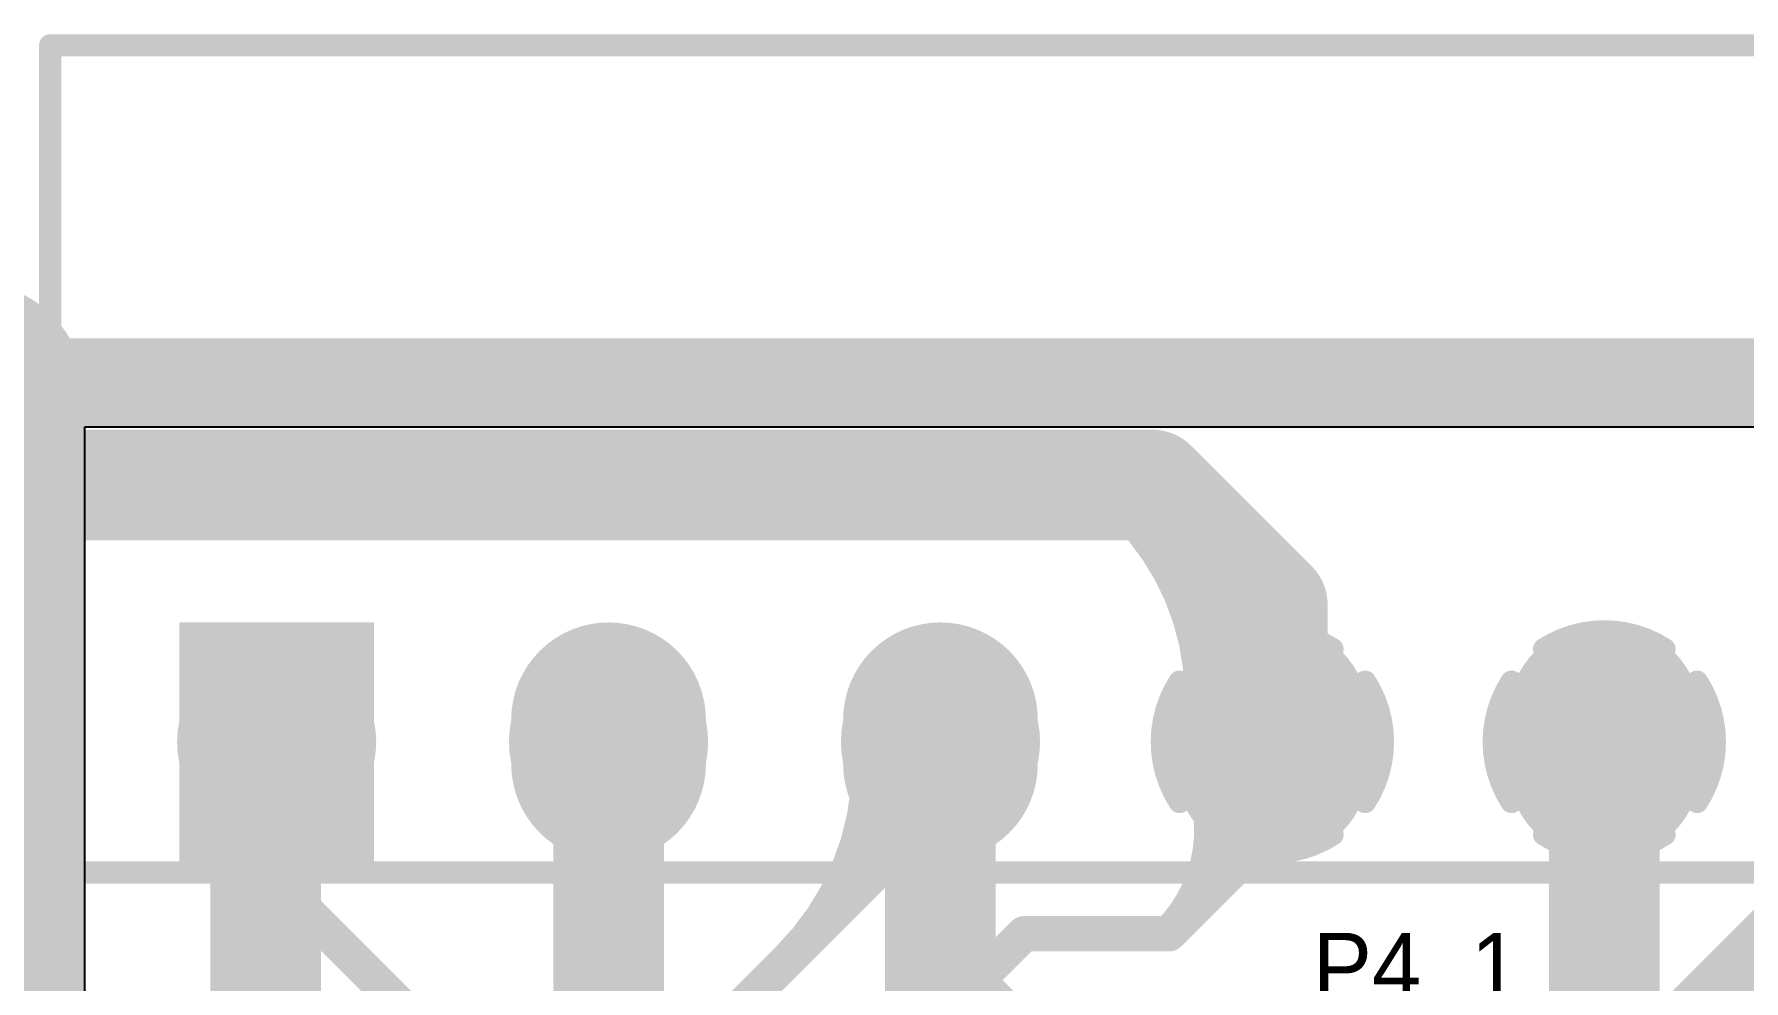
# Model space of a CAD drawing. Header units: millimetres. Extents: x 3.32 to 12.49, y 5.66 to 10.73.
# Drawn here: x 5.704 to 6.477, y 9.577 to 10.005 of the extents above; entities that cross this region are included whole.
import ezdxf

# ---------------------------------------------------------------- set-up
doc = ezdxf.new("R2010")
doc.units = ezdxf.units.MM
doc.header["$MEASUREMENT"] = 0
for name, color, linetype in [('BottomLayer', 5, 'Continuous'), ('BottomSolder', 6, 'Continuous'), ('InternalPlane1', 76, 'Continuous'), ('InternalPlane2', 16, 'Continuous'), ('KeepOutLayer', 6, 'Continuous'), ('MultiLayer', 9, 'Continuous'), ('PadHoleLayer', 156, 'Continuous'), ('TopLayer', 1, 'Continuous'), ('TopOverlay', 2, 'Continuous'), ('TopSolder', 216, 'Continuous')]:
    doc.layers.add(name, color=color, linetype=linetype)

# ---------------------------------------------------------------- blocks, each defined once
blk = doc.blocks.new('MC1_5_8_ST_3_81_295')
at = {"layer": 'BottomLayer', "const_width": 0.08}
for points in [[(0.15, -0.01), (0.15, 0.01)], [(0.3, -0.01), (0.3, 0.01)], [(0.45, -0.01), (0.45, 0.01)], [(0.6, -0.01), (0.6, 0.01)]]:
    blk.add_lwpolyline(points, dxfattribs=at)
at = {"layer": 'BottomLayer', "const_width": 0.04}
for points in [[(0.13, 0.01, 1), (0.17, 0.01, 1)], [(0.28, 0.01, 1), (0.32, 0.01, 1)], [(0.43, 0.01, 1), (0.47, 0.01, 1)], [(0.58, 0.01, 1), (0.62, 0.01, 1)], [(0.13, -0.01, 1), (0.17, -0.01, 1)], [(0.28, -0.01, 1), (0.32, -0.01, 1)], [(0.43, -0.01, 1), (0.47, -0.01, 1)], [(0.58, -0.01, 1), (0.62, -0.01, 1)]]:
    blk.add_lwpolyline(points, format="xyb", close=True, dxfattribs=at)
at = {"layer": 'BottomLayer'}
blk.add_solid([(0.04, 0.05), (-0.04, 0.05), (0.04, -0.05), (-0.04, -0.05)], dxfattribs=at)
at = {"layer": 'BottomSolder', "const_width": 0.088}
for points in [[(0.15, -0.01), (0.15, 0.01)], [(0.3, -0.01), (0.3, 0.01)], [(0.45, -0.01), (0.45, 0.01)], [(0.6, -0.01), (0.6, 0.01)]]:
    blk.add_lwpolyline(points, dxfattribs=at)
at = {"layer": 'BottomSolder', "const_width": 0.044}
for points in [[(0.128, 0.01, 1), (0.172, 0.01, 1)], [(0.278, 0.01, 1), (0.322, 0.01, 1)], [(0.428, 0.01, 1), (0.472, 0.01, 1)], [(0.578, 0.01, 1), (0.622, 0.01, 1)], [(0.128, -0.01, 1), (0.172, -0.01, 1)], [(0.278, -0.01, 1), (0.322, -0.01, 1)], [(0.428, -0.01, 1), (0.472, -0.01, 1)], [(0.578, -0.01, 1), (0.622, -0.01, 1)]]:
    blk.add_lwpolyline(points, format="xyb", close=True, dxfattribs=at)
at = {"layer": 'BottomSolder'}
blk.add_solid([(0.044, 0.054), (-0.044, 0.054), (0.044, -0.054), (-0.044, -0.054)], dxfattribs=at)
at = {"layer": 'InternalPlane1', "const_width": 0.01}
for points in [[(0.42277, 0.04193, -0.296213), (0.47723, 0.04193)], [(0.57277, 0.04193, -0.296213), (0.62723, 0.04193)], [(0.40807, -0.02723, -0.296213), (0.40807, 0.02723)], [(0.49193, 0.02723, -0.296213), (0.49193, -0.02723)], [(0.55807, -0.02723, -0.296213), (0.55807, 0.02723)], [(0.64193, 0.02723, -0.296213), (0.64193, -0.02723)], [(0.47723, -0.04193, -0.296213), (0.42277, -0.04193)], [(0.62723, -0.04193, -0.296213), (0.57277, -0.04193)]]:
    blk.add_lwpolyline(points, format="xyb", dxfattribs=at)
at = {"layer": 'InternalPlane1'}
for points, const_width in [([(0.42027, 0.04193, 1), (0.42527, 0.04193, 1)], 0.005), ([(0.47473, 0.04193, 1), (0.47973, 0.04193, 1)], 0.005), ([(0.57027, 0.04193, 1), (0.57527, 0.04193, 1)], 0.005), ([(0.62473, 0.04193, 1), (0.62973, 0.04193, 1)], 0.005), ([(-0.0225, 0, 1), (0.0225, 0, 1)], 0.045), ([(0.1275, 0, 1), (0.1725, 0, 1)], 0.045), ([(0.2775, 0, 1), (0.3225, 0, 1)], 0.045), ([(0.40557, 0.02723, 1), (0.41057, 0.02723, 1)], 0.005), ([(0.48943, 0.02723, 1), (0.49443, 0.02723, 1)], 0.005), ([(0.55557, 0.02723, 1), (0.56057, 0.02723, 1)], 0.005), ([(0.63943, 0.02723, 1), (0.64443, 0.02723, 1)], 0.005), ([(0.40557, -0.02723, 1), (0.41057, -0.02723, 1)], 0.005), ([(0.48943, -0.02723, 1), (0.49443, -0.02723, 1)], 0.005), ([(0.55557, -0.02723, 1), (0.56057, -0.02723, 1)], 0.005), ([(0.63943, -0.02723, 1), (0.64443, -0.02723, 1)], 0.005), ([(0.42027, -0.04193, 1), (0.42527, -0.04193, 1)], 0.005), ([(0.47473, -0.04193, 1), (0.47973, -0.04193, 1)], 0.005), ([(0.57027, -0.04193, 1), (0.57527, -0.04193, 1)], 0.005), ([(0.62473, -0.04193, 1), (0.62973, -0.04193, 1)], 0.005)]:
    blk.add_lwpolyline(points, format="xyb", close=True, dxfattribs=dict(at, const_width=const_width))
at = {"layer": 'InternalPlane2', "const_width": 0.045}
for points in [[(-0.0225, 0, 1), (0.0225, 0, 1)], [(0.1275, 0, 1), (0.1725, 0, 1)], [(0.2775, 0, 1), (0.3225, 0, 1)], [(0.4275, 0, 1), (0.4725, 0, 1)], [(0.5775, 0, 1), (0.6225, 0, 1)]]:
    blk.add_lwpolyline(points, format="xyb", close=True, dxfattribs=at)
at = {"layer": 'MultiLayer', "const_width": 0.08}
for points in [[(0.15, -0.01), (0.15, 0.01)], [(0.3, -0.01), (0.3, 0.01)], [(0.45, -0.01), (0.45, 0.01)], [(0.6, -0.01), (0.6, 0.01)]]:
    blk.add_lwpolyline(points, dxfattribs=at)
at = {"layer": 'MultiLayer', "const_width": 0.04}
for points in [[(0.13, 0.01, 1), (0.17, 0.01, 1)], [(0.28, 0.01, 1), (0.32, 0.01, 1)], [(0.43, 0.01, 1), (0.47, 0.01, 1)], [(0.58, 0.01, 1), (0.62, 0.01, 1)], [(0.13, -0.01, 1), (0.17, -0.01, 1)], [(0.28, -0.01, 1), (0.32, -0.01, 1)], [(0.43, -0.01, 1), (0.47, -0.01, 1)], [(0.58, -0.01, 1), (0.62, -0.01, 1)]]:
    blk.add_lwpolyline(points, format="xyb", close=True, dxfattribs=at)
at = {"layer": 'MultiLayer'}
blk.add_solid([(0.04, 0.05), (-0.04, 0.05), (0.04, -0.05), (-0.04, -0.05)], dxfattribs=at)
at = {"layer": 'PadHoleLayer', "const_width": 0.025}
for points in [[(-0.0125, 0, 1), (0.0125, 0, 1)], [(0.1375, 0, 1), (0.1625, 0, 1)], [(0.2875, 0, 1), (0.3125, 0, 1)], [(0.4375, 0, 1), (0.4625, 0, 1)], [(0.5875, 0, 1), (0.6125, 0, 1)]]:
    blk.add_lwpolyline(points, format="xyb", close=True, dxfattribs=at)
at = {"layer": 'TopLayer', "const_width": 0.08}
for points in [[(0.15, -0.01), (0.15, 0.01)], [(0.3, -0.01), (0.3, 0.01)], [(0.45, -0.01), (0.45, 0.01)], [(0.6, -0.01), (0.6, 0.01)]]:
    blk.add_lwpolyline(points, dxfattribs=at)
at = {"layer": 'TopLayer', "const_width": 0.04}
for points in [[(0.13, 0.01, 1), (0.17, 0.01, 1)], [(0.28, 0.01, 1), (0.32, 0.01, 1)], [(0.43, 0.01, 1), (0.47, 0.01, 1)], [(0.58, 0.01, 1), (0.62, 0.01, 1)], [(0.13, -0.01, 1), (0.17, -0.01, 1)], [(0.28, -0.01, 1), (0.32, -0.01, 1)], [(0.43, -0.01, 1), (0.47, -0.01, 1)], [(0.58, -0.01, 1), (0.62, -0.01, 1)]]:
    blk.add_lwpolyline(points, format="xyb", close=True, dxfattribs=at)
at = {"layer": 'TopLayer'}
blk.add_solid([(0.04, 0.05), (-0.04, 0.05), (0.04, -0.05), (-0.04, -0.05)], dxfattribs=at)
at = {"layer": 'TopOverlay', "const_width": 0.01}
for points in [[(-0.10236, 0.31496), (1.15236, 0.31496)], [(-0.10236, -0.05906), (-0.10236, 0.31496)], [(-0.10236, 0.16929), (1.15236, 0.16929)], [(-0.10236, -0.05906), (1.15236, -0.05906)], [(-0.01969, -0.08858), (0, -0.0689)], [(0, -0.0689), (0.01969, -0.08858)], [(-0.01969, -0.08858), (-0.01203, -0.08093)], [(-0.01203, -0.08093), (0.01204, -0.08093)], [(-0.01969, -0.08858), (0.01969, -0.08858)]]:
    blk.add_lwpolyline(points, dxfattribs=at)
at = {"layer": 'TopOverlay', "const_width": 0.005}
for points in [[(-0.10486, 0.31496, 1), (-0.09986, 0.31496, 1)], [(-0.10486, 0.31496, 1), (-0.09986, 0.31496, 1)], [(-0.10486, 0.16929, 1), (-0.09986, 0.16929, 1)], [(-0.10486, -0.05906, 1), (-0.09986, -0.05906, 1)], [(-0.10486, -0.05906, 1), (-0.09986, -0.05906, 1)], [(-0.0025, -0.0689, 1), (0.0025, -0.0689, 1)], [(-0.0025, -0.0689, 1), (0.0025, -0.0689, 1)], [(-0.01453, -0.08093, 1), (-0.00953, -0.08093, 1)], [(-0.01453, -0.08093, 1), (-0.00953, -0.08093, 1)], [(0.00954, -0.08093, 1), (0.01453, -0.08093, 1)], [(-0.02218, -0.08858, 1), (-0.01718, -0.08858, 1)], [(-0.02218, -0.08858, 1), (-0.01718, -0.08858, 1)], [(-0.02218, -0.08858, 1), (-0.01718, -0.08858, 1)], [(0.01718, -0.08858, 1), (0.02218, -0.08858, 1)], [(0.01718, -0.08858, 1), (0.02218, -0.08858, 1)]]:
    blk.add_lwpolyline(points, format="xyb", close=True, dxfattribs=at)
at = {"layer": 'TopSolder', "const_width": 0.088}
for points in [[(0.15, -0.01), (0.15, 0.01)], [(0.3, -0.01), (0.3, 0.01)], [(0.45, -0.01), (0.45, 0.01)], [(0.6, -0.01), (0.6, 0.01)]]:
    blk.add_lwpolyline(points, dxfattribs=at)
at = {"layer": 'TopSolder', "const_width": 0.044}
for points in [[(0.128, 0.01, 1), (0.172, 0.01, 1)], [(0.278, 0.01, 1), (0.322, 0.01, 1)], [(0.428, 0.01, 1), (0.472, 0.01, 1)], [(0.578, 0.01, 1), (0.622, 0.01, 1)], [(0.128, -0.01, 1), (0.172, -0.01, 1)], [(0.278, -0.01, 1), (0.322, -0.01, 1)], [(0.428, -0.01, 1), (0.472, -0.01, 1)], [(0.578, -0.01, 1), (0.622, -0.01, 1)]]:
    blk.add_lwpolyline(points, format="xyb", close=True, dxfattribs=at)
at = {"layer": 'TopSolder'}
blk.add_solid([(0.044, 0.054), (-0.044, 0.054), (0.044, -0.054), (-0.044, -0.054)], dxfattribs=at)

msp = doc.modelspace()

# ---------------------------------------------------------------- linework, layer by layer
at = {"layer": 'BottomLayer', "const_width": 0.05}
for points in [[(5.80878, 9.47004), (5.80878, 9.68004)], [(5.96378, 9.54879), (5.96378, 9.68504)], [(6.11378, 9.57004), (6.11378, 9.68504)], [(6.41378, 9.44004), (6.41378, 9.68504)], [(6.11378, 9.57004), (6.21378, 9.47004)]]:
    msp.add_lwpolyline(points, dxfattribs=at)
at = {"layer": 'BottomLayer', "const_width": 0.025}
for points in [[(5.79628, 9.68004, 1), (5.82128, 9.68004, 1)], [(5.95128, 9.68504, 1), (5.97628, 9.68504, 1)], [(6.10128, 9.68504, 1), (6.12628, 9.68504, 1)], [(6.40128, 9.68504, 1), (6.42628, 9.68504, 1)], [(5.81189, 9.66443, 1), (5.83689, 9.66443, 1)], [(5.79628, 9.62676, 1), (5.82128, 9.62676, 1)], [(6.10128, 9.57004, 1), (6.12628, 9.57004, 1)], [(6.10128, 9.57004, 1), (6.12628, 9.57004, 1)]]:
    msp.add_lwpolyline(points, format="xyb", close=True, dxfattribs=at)
at = {"layer": 'BottomLayer', "const_width": 0.05}
msp.add_lwpolyline([(5.80878, 9.62676, -0.198912), (5.82439, 9.66443)], format="xyb", dxfattribs=at)
at = {"layer": 'InternalPlane1'}
for p, q in [((5.72709, 7.8794), (5.72709, 9.82744)), ((5.72709, 9.82744), (11.43701, 9.82744))]:
    msp.add_line(p, q, dxfattribs=at)
for points, const_width in [([(5.67701, 7.85866), (5.67701, 9.84252)], 0.1), ([(3.98701, 9.84753), (12.16535, 9.84753)], 0.04)]:
    msp.add_lwpolyline(points, dxfattribs=dict(at, const_width=const_width))
at = {"layer": 'InternalPlane1', "const_width": 0.05}
msp.add_lwpolyline([(5.65201, 9.84252, 1), (5.70201, 9.84252, 1)], format="xyb", close=True, dxfattribs=at)
at = {"layer": 'InternalPlane2'}
for p, q in [((5.72709, 7.8794), (5.72709, 9.82744)), ((5.72709, 9.82744), (11.43701, 9.82744))]:
    msp.add_line(p, q, dxfattribs=at)
for points, const_width in [([(5.67701, 7.85866), (5.67701, 9.84252)], 0.1), ([(3.98701, 9.84753), (12.16535, 9.84753)], 0.04)]:
    msp.add_lwpolyline(points, dxfattribs=dict(at, const_width=const_width))
at = {"layer": 'InternalPlane2', "const_width": 0.05}
msp.add_lwpolyline([(5.65201, 9.84252, 1), (5.70201, 9.84252, 1)], format="xyb", close=True, dxfattribs=at)
at = {"layer": 'KeepOutLayer', "const_width": 0.01}
msp.add_lwpolyline([(3.98701, 9.84252), (12.16535, 9.84252)], dxfattribs=at)
at = {"layer": 'TopLayer'}
for points, const_width in [([(4.29071, 9.80252), (5.68701, 9.80252)], 0.05), ([(5.67402, 9.80122), (6.20945, 9.80122)], 0.05), ([(6.20945, 9.80122), (6.26378, 9.74689)], 0.05), ([(6.26378, 9.68504), (6.26378, 9.74689)], 0.05), ([(5.81378, 9.62189), (5.81378, 9.68504)], 0.016), ([(5.94878, 9.67004), (5.96378, 9.68504)], 0.016), ([(6.11378, 9.65543), (6.11378, 9.68504)], 0.016), ([(6.26378, 9.64504), (6.26378, 9.68504)], 0.016), ([(5.94878, 9.06504), (5.94878, 9.67004)], 0.016), ([(6.46378, 9.53504), (6.56378, 9.63504)], 0.08), ([(5.98378, 9.52543), (6.11378, 9.65543)], 0.016), ([(6.21701, 9.59827), (6.26378, 9.64504)], 0.016), ([(5.81378, 9.62189), (5.91378, 9.52189)], 0.016), ([(6.05946, 9.50612), (6.15161, 9.59827)], 0.016), ([(6.15161, 9.59827), (6.21701, 9.59827)], 0.016)]:
    msp.add_lwpolyline(points, dxfattribs=dict(at, const_width=const_width))
for points, const_width in [([(5.67451, 9.80252, 1), (5.69951, 9.80252, 1)], 0.025), ([(6.19695, 9.80122, 1), (6.22195, 9.80122, 1)], 0.025), ([(6.19695, 9.80122, 1), (6.22195, 9.80122, 1)], 0.025), ([(6.19695, 9.80122, 1), (6.22195, 9.80122, 1)], 0.025), ([(6.25128, 9.74689, 1), (6.27628, 9.74689, 1)], 0.025), ([(6.25128, 9.74689, 1), (6.27628, 9.74689, 1)], 0.025), ([(6.23632, 9.69607, 1), (6.26132, 9.69607, 1)], 0.025), ([(6.25128, 9.68504, 1), (6.27628, 9.68504, 1)], 0.025), ([(5.80978, 9.68504, 1), (5.81778, 9.68504, 1)], 0.008), ([(5.95978, 9.68504, 1), (5.96778, 9.68504, 1)], 0.008), ([(6.10978, 9.68504, 1), (6.11778, 9.68504, 1)], 0.008), ([(6.25978, 9.68504, 1), (6.26778, 9.68504, 1)], 0.008), ([(6.07778, 9.67504, 1), (6.08578, 9.67504, 1)], 0.008), ([(6.09378, 9.67504, 1), (6.10178, 9.67504, 1)], 0.008), ([(6.25978, 9.67504, 1), (6.26778, 9.67504, 1)], 0.008), ([(5.94478, 9.67004, 1), (5.95278, 9.67004, 1)], 0.008), ([(5.94478, 9.67004, 1), (5.95278, 9.67004, 1)], 0.008), ([(6.22929, 9.66531, 1), (6.23729, 9.66531, 1)], 0.008), ([(6.24454, 9.67018, 1), (6.25254, 9.67018, 1)], 0.008), ([(5.97109, 9.66373, 1), (5.97909, 9.66373, 1)], 0.008), ([(5.93715, 9.65241, 1), (5.94515, 9.65241, 1)], 0.008), ([(5.98241, 9.65241, 1), (5.99041, 9.65241, 1)], 0.008), ([(6.10978, 9.65543, 1), (6.11778, 9.65543, 1)], 0.008), ([(6.10978, 9.65543, 1), (6.11778, 9.65543, 1)], 0.008), ([(5.79481, 9.64676, 1), (5.80281, 9.64676, 1)], 0.008), ([(5.82475, 9.64676, 1), (5.83275, 9.64676, 1)], 0.008), ([(6.10978, 9.64304, 1), (6.11778, 9.64304, 1)], 0.008), ([(6.25978, 9.64504, 1), (6.26778, 9.64504, 1)], 0.008), ([(6.25978, 9.64504, 1), (6.26778, 9.64504, 1)], 0.008), ([(6.08862, 9.63428, 1), (6.09662, 9.63428, 1)], 0.008), ([(6.25016, 9.63542, 1), (6.25816, 9.63542, 1)], 0.008), ([(5.94478, 9.634, 1), (5.95278, 9.634, 1)], 0.008), ([(5.80978, 9.62189, 1), (5.81778, 9.62189, 1)], 0.008), ([(5.80978, 9.62189, 1), (5.81778, 9.62189, 1)], 0.008), ([(5.80978, 9.62189, 1), (5.81778, 9.62189, 1)], 0.008), ([(5.80978, 9.62189, 1), (5.81778, 9.62189, 1)], 0.008), ([(6.0686, 9.61426, 1), (6.0766, 9.61426, 1)], 0.008), ([(6.23158, 9.61684, 1), (6.23958, 9.61684, 1)], 0.008), ([(5.94478, 9.6002, 1), (5.95278, 9.6002, 1)], 0.008), ([(6.14761, 9.59827, 1), (6.15561, 9.59827, 1)], 0.008), ([(6.14761, 9.59827, 1), (6.15561, 9.59827, 1)], 0.008), ([(6.21301, 9.59827, 1), (6.22101, 9.59827, 1)], 0.008), ([(6.21301, 9.59827, 1), (6.22101, 9.59827, 1)], 0.008), ([(6.21301, 9.59827, 1), (6.22101, 9.59827, 1)], 0.008), ([(6.04129, 9.58694, 1), (6.04929, 9.58694, 1)], 0.008)]:
    msp.add_lwpolyline(points, format="xyb", close=True, dxfattribs=dict(at, const_width=const_width))
for points, const_width in [([(6.20945, 9.80122, -0.216897), (6.24882, 9.69607)], 0.05), ([(6.08178, 9.67504, -0.198912), (6.04529, 9.58694)], 0.016), ([(6.09778, 9.67504, -0.198912), (6.0726, 9.61426)], 0.016), ([(6.26378, 9.67504, -0.280598), (6.25416, 9.63542)], 0.016), ([(6.23329, 9.66531, -0.280598), (6.21701, 9.59827)], 0.016), ([(6.24854, 9.67018, -0.280598), (6.23558, 9.61684)], 0.016), ([(5.94878, 9.6002, -0.198912), (5.97509, 9.66373)], 0.016), ([(5.94115, 9.65241, -0.198912), (5.94878, 9.634)], 0.016), ([(5.94878, 9.56157, -0.198912), (5.98641, 9.65241)], 0.016), ([(5.79881, 9.64676, -0.277813), (5.81378, 9.62189)], 0.016), ([(5.81378, 9.62189, -0.277813), (5.82875, 9.64676)], 0.016), ([(6.09262, 9.63428, -0.198912), (6.11378, 9.64304)], 0.016)]:
    msp.add_lwpolyline(points, format="xyb", dxfattribs=dict(at, const_width=const_width))

# ---------------------------------------------------------------- block references
at = {"rotation": 360}
msp.add_blockref('MC1_5_8_ST_3_81_295', (5.81378, 9.68504), dxfattribs=at)

# ---------------------------------------------------------------- texts
at = {"layer": 'TopOverlay'}
msp.add_text('P4_1', height=0.03, dxfattribs=at).set_placement((6.28201, 9.56866))

doc.saveas('drawing.dxf')
